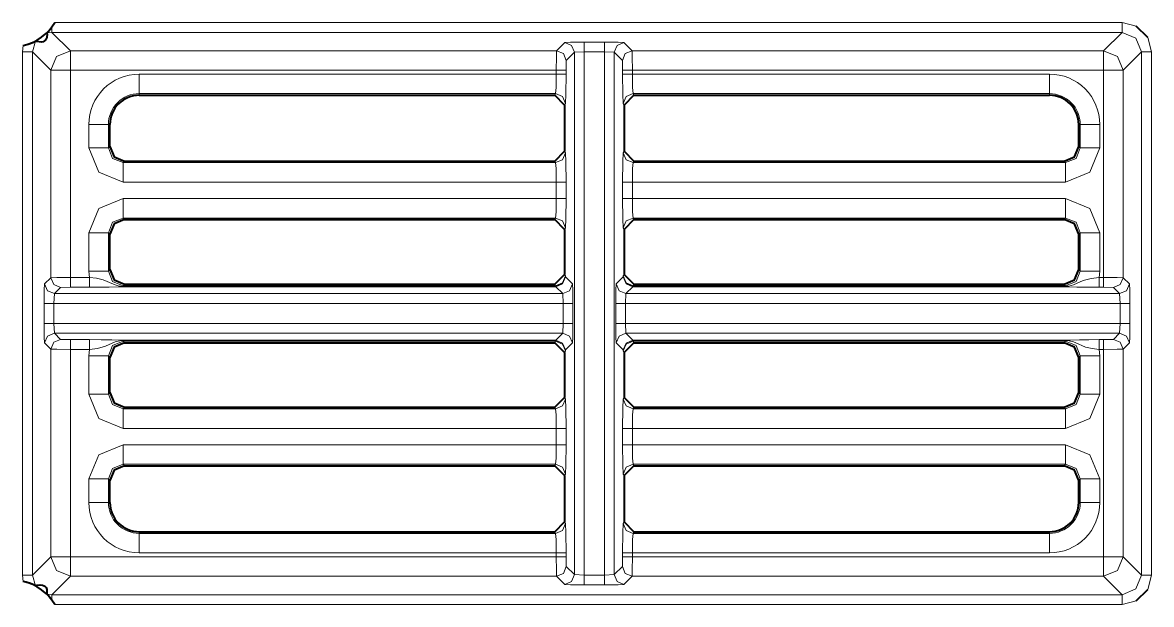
# Model space of a CAD drawing. Header units: millimetres. Extents: x 0 to 2941, y -405 to 1422.
# Drawn here: x 344.6 to 402.3, y 455.9 to 485.7 of the extents above; entities that cross this region are included whole.
import ezdxf

# ---------------------------------------------------------------- set-up
doc = ezdxf.new("R2010")
doc.units = ezdxf.units.MM
doc.layers.add('FINE', color=9, linetype='Continuous')
doc.layers.add('OUTLINE', color=7, linetype='Continuous')

msp = doc.modelspace()

# ---------------------------------------------------------------- linework, layer by layer
at = {"layer": 'FINE', "lineweight": 9}
for p, q in [((346.079, 485.177), (345.824, 485.144)), ((400.804, 485.177), (346.079, 485.177)), ((346.079, 485.177), (347.023, 484.234)), ((399.86, 484.234), (400.804, 485.177)), ((345.237, 484.717), (345.079, 484.178)), ((371.884, 484.234), (372.304, 484.654)), ((373.304, 484.679), (374.33, 484.679)), ((375.329, 484.654), (375.749, 484.234)), ((346.023, 483.234), (345.079, 484.178)), ((345.079, 484.178), (345.079, 457.403)), ((347.023, 484.234), (371.884, 484.234)), ((372.384, 483.734), (372.371, 483.234)), ((373.304, 484.179), (372.804, 484.154)), ((373.304, 484.179), (373.304, 457.402)), ((374.829, 484.154), (374.33, 484.179)), ((375.262, 483.234), (375.249, 483.734)), ((375.749, 484.234), (399.86, 484.234)), ((401.804, 484.178), (400.86, 483.234)), ((401.804, 457.403), (401.804, 484.178)), ((346.023, 472.621), (346.023, 483.234)), ((372.371, 483.234), (372.371, 483.039)), ((375.262, 483.039), (375.262, 483.234)), ((375.762, 483.234), (375.762, 483.039)), ((399.86, 483.234), (375.762, 483.234)), ((399.86, 472.634), (399.86, 483.234)), ((400.86, 483.234), (400.86, 472.621)), ((375.762, 483.039), (397.085, 483.039)), ((350.548, 482.04), (350.548, 481.959)), ((371.834, 482.04), (350.548, 482.04)), ((371.793, 481.959), (371.834, 482.04)), ((397.085, 481.959), (397.085, 482.04)), ((372.334, 481.54), (372.293, 481.458)), ((375.34, 481.458), (375.299, 481.54)), ((349.048, 480.459), (348.967, 480.459)), ((348.967, 480.459), (348.967, 479.261)), ((398.666, 480.459), (398.585, 480.459)), ((398.666, 479.261), (398.666, 480.459)), ((399.665, 480.459), (399.665, 479.261)), ((348.967, 479.261), (349.048, 479.342)), ((398.585, 479.342), (398.666, 479.261)), ((349.798, 478.593), (349.716, 478.512)), ((372.293, 479.093), (372.334, 479.011)), ((375.299, 479.011), (375.34, 479.093)), ((375.84, 478.593), (375.799, 478.512)), ((397.917, 478.512), (397.836, 478.593)), ((375.799, 478.512), (397.917, 478.512)), ((372.371, 477.513), (372.371, 476.673)), ((375.262, 476.673), (375.262, 477.513)), ((397.917, 477.513), (375.762, 477.513)), ((375.762, 477.513), (375.762, 476.673)), ((375.762, 476.673), (397.917, 476.673)), ((349.716, 475.675), (349.798, 475.593)), ((375.799, 475.675), (375.84, 475.593)), ((397.917, 475.675), (375.799, 475.675)), ((397.836, 475.593), (397.917, 475.675)), ((372.334, 475.175), (372.293, 475.093)), ((375.34, 475.093), (375.299, 475.175)), ((347.969, 472.961), (347.969, 474.926)), ((349.048, 474.844), (348.967, 474.926)), ((348.967, 474.926), (348.967, 472.961)), ((398.666, 474.926), (398.585, 474.844)), ((398.666, 472.961), (398.666, 474.926)), ((399.665, 474.926), (399.665, 472.961)), ((347.999, 472.634), (347.969, 472.961)), ((348.967, 472.961), (349.048, 473.042)), ((372.293, 472.793), (372.334, 472.712)), ((375.299, 472.712), (375.34, 472.793)), ((398.585, 473.042), (398.666, 472.961)), ((399.665, 472.961), (399.634, 472.634)), ((345.708, 472.306), (346.023, 472.621)), ((349.798, 472.293), (349.716, 472.212)), ((349.716, 472.212), (371.834, 472.212)), ((371.834, 472.212), (371.793, 472.293)), ((371.842, 472.18), (371.834, 472.212)), ((372.334, 472.712), (372.342, 472.663)), ((372.342, 472.663), (372.699, 472.306)), ((374.934, 472.306), (375.291, 472.663)), ((375.291, 472.663), (375.299, 472.712)), ((375.799, 472.212), (375.791, 472.18)), ((375.84, 472.293), (375.799, 472.212)), ((375.799, 472.212), (397.917, 472.212)), ((397.917, 472.212), (397.836, 472.293)), ((399.634, 472.634), (399.86, 472.634)), ((400.86, 472.621), (401.175, 472.306)), ((346.523, 472.121), (346.208, 471.806)), ((346.208, 471.806), (372.199, 471.806)), ((347.023, 472.134), (346.523, 472.121)), ((347.999, 472.134), (347.023, 472.134)), ((349.716, 472.18), (371.842, 472.18)), ((372.225, 471.306), (372.199, 471.806)), ((375.434, 471.806), (375.408, 471.306)), ((375.434, 471.806), (400.675, 471.806)), ((375.791, 472.18), (397.917, 472.18)), ((399.86, 472.134), (399.634, 472.134)), ((400.36, 472.121), (399.86, 472.134)), ((400.675, 471.806), (400.36, 472.121)), ((400.701, 471.306), (400.675, 471.806)), ((345.682, 470.281), (345.682, 471.306)), ((372.225, 471.306), (346.182, 471.306)), ((372.725, 471.306), (372.725, 470.281)), ((374.909, 470.281), (374.909, 471.306)), ((400.701, 470.281), (400.701, 471.306)), ((401.201, 471.306), (401.201, 470.281)), ((346.182, 470.281), (346.208, 469.781)), ((372.199, 469.781), (372.225, 470.281)), ((375.408, 470.281), (400.701, 470.281)), ((375.408, 470.281), (375.434, 469.781)), ((400.675, 469.781), (400.701, 470.281)), ((346.208, 469.781), (346.523, 469.465)), ((372.199, 469.781), (346.208, 469.781)), ((371.842, 469.407), (349.716, 469.407)), ((371.793, 469.293), (371.834, 469.375)), ((371.834, 469.375), (371.842, 469.407)), ((375.791, 469.423), (397.917, 469.423)), ((397.917, 469.407), (375.791, 469.407)), ((375.791, 469.407), (375.799, 469.375)), ((397.917, 469.375), (375.799, 469.375)), ((375.799, 469.375), (375.84, 469.293)), ((397.836, 469.293), (397.917, 469.375)), ((399.634, 469.453), (399.86, 469.453)), ((399.86, 469.453), (400.36, 469.465)), ((400.36, 469.465), (400.675, 469.781)), ((346.023, 468.966), (345.708, 469.281)), ((346.023, 458.347), (346.023, 468.966)), ((347.023, 468.953), (347.023, 458.347)), ((347.999, 468.953), (347.023, 468.953)), ((372.334, 468.875), (372.293, 468.793)), ((372.342, 468.924), (372.334, 468.875)), ((372.699, 469.281), (372.342, 468.924)), ((375.291, 468.924), (374.934, 469.281)), ((375.299, 468.875), (375.291, 468.924)), ((375.34, 468.793), (375.299, 468.875)), ((399.86, 468.953), (399.634, 468.953)), ((399.634, 468.953), (399.665, 468.626)), ((399.86, 458.347), (399.86, 468.953)), ((401.175, 469.281), (400.86, 468.966)), ((400.86, 468.966), (400.86, 458.347)), ((348.967, 468.626), (348.967, 466.661)), ((349.048, 468.545), (348.967, 468.626)), ((398.666, 468.626), (398.585, 468.545)), ((398.666, 466.661), (398.666, 468.626)), ((399.665, 468.626), (399.665, 466.661)), ((348.967, 466.661), (349.048, 466.742)), ((372.293, 466.493), (372.334, 466.411)), ((375.299, 466.411), (375.34, 466.493)), ((398.585, 466.742), (398.666, 466.661)), ((349.798, 465.993), (349.716, 465.912)), ((349.716, 465.912), (371.834, 465.912)), ((371.834, 465.912), (371.793, 465.993)), ((375.84, 465.993), (375.799, 465.912)), ((375.799, 465.912), (397.917, 465.912)), ((397.917, 465.912), (397.836, 465.993)), ((372.371, 464.913), (372.371, 464.073)), ((375.262, 464.073), (375.262, 464.913)), ((375.762, 464.913), (375.762, 464.073)), ((397.917, 464.913), (375.762, 464.913)), ((349.716, 463.075), (349.798, 462.993)), ((371.834, 463.075), (349.716, 463.075)), ((371.793, 462.993), (371.834, 463.075)), ((397.917, 463.075), (375.799, 463.075)), ((375.799, 463.075), (375.84, 462.993)), ((397.836, 462.993), (397.917, 463.075)), ((372.334, 462.576), (372.293, 462.493)), ((375.34, 462.493), (375.299, 462.576)), ((347.969, 461.122), (347.969, 462.326)), ((349.048, 462.244), (348.967, 462.326)), ((398.666, 462.326), (398.585, 462.244)), ((372.293, 460.122), (372.334, 460.04)), ((375.299, 460.04), (375.34, 460.122)), ((350.548, 459.622), (350.548, 459.541)), ((350.548, 459.541), (371.834, 459.541)), ((371.834, 459.541), (371.793, 459.622)), ((345.079, 457.403), (346.023, 458.347)), ((371.871, 458.543), (350.548, 458.543)), ((372.371, 458.543), (372.371, 458.347)), ((372.371, 458.347), (372.384, 457.847)), ((375.249, 457.847), (375.262, 458.347)), ((375.262, 458.347), (375.262, 458.543)), ((375.762, 458.347), (399.86, 458.347)), ((400.86, 458.347), (401.804, 457.403)), ((374.829, 457.427), (375.249, 457.847)), ((344.615, 457.08), (344.58, 457.403)), ((345.079, 457.403), (345.237, 456.864)), ((371.884, 457.347), (347.023, 457.347)), ((372.304, 456.927), (371.884, 457.347)), ((372.804, 457.427), (373.304, 457.402)), ((373.304, 457.402), (374.33, 457.402)), ((374.33, 457.402), (374.829, 457.427)), ((375.749, 457.347), (375.329, 456.927)), ((399.86, 457.347), (375.749, 457.347)), ((400.804, 456.403), (399.86, 457.347)), ((402.303, 457.403), (402.116, 456.676)), ((374.33, 456.902), (373.304, 456.902)), ((345.824, 456.436), (346.079, 456.403))]:
    msp.add_line(p, q, dxfattribs=at)
for points in [[(346.224, 485.677), (400.804, 485.677), (401.531, 485.489)], [(400.804, 485.177), (400.804, 485.328), (400.804, 485.677)], [(346.079, 485.177), (346.079, 485.256), (346.079, 485.455)], [(401.804, 484.178), (401.511, 484.885), (400.804, 485.177)], [(402.116, 484.905), (402.303, 484.178), (402.303, 457.403)], [(344.58, 457.403), (344.58, 484.178), (344.615, 484.501)], [(372.304, 484.654), (372.606, 484.672), (373.304, 484.679)], [(372.804, 484.154), (372.657, 484.507), (372.304, 484.654)], [(373.304, 484.179), (373.304, 484.528), (373.304, 484.679)], [(374.33, 484.179), (374.33, 484.528), (374.33, 484.679)], [(374.33, 484.679), (375.027, 484.672), (375.329, 484.654)], [(374.829, 484.154), (374.976, 484.507), (375.329, 484.654)], [(344.58, 484.178), (344.928, 484.178), (345.079, 484.178)], [(346.023, 483.234), (346.316, 483.941), (347.023, 484.234)], [(347.023, 483.234), (347.023, 483.932), (347.023, 484.234)], [(371.871, 483.234), (371.875, 483.932), (371.884, 484.234)], [(372.384, 483.734), (372.237, 484.087), (371.884, 484.234)], [(372.384, 457.847), (372.804, 457.427), (372.804, 484.154), (372.384, 483.734)], [(374.33, 457.402), (374.33, 484.179), (373.304, 484.179)], [(375.249, 483.734), (374.829, 484.154), (374.829, 457.427)], [(375.249, 483.734), (375.396, 484.087), (375.749, 484.234)], [(375.749, 484.234), (375.758, 483.932), (375.762, 483.234)], [(399.86, 483.234), (399.86, 483.932), (399.86, 484.234)], [(399.86, 484.234), (400.567, 483.941), (400.86, 483.234)], [(401.804, 484.178), (401.954, 484.178), (402.303, 484.178)], [(346.023, 483.234), (346.325, 483.234), (347.023, 483.234)], [(371.871, 483.234), (347.023, 483.234), (347.023, 472.634), (347.999, 472.634)], [(350.548, 483.039), (371.871, 483.039), (371.871, 483.234)], [(372.371, 483.234), (372.22, 483.234), (371.871, 483.234)], [(375.262, 483.234), (375.413, 483.234), (375.762, 483.234)], [(399.86, 483.234), (400.558, 483.234), (400.86, 483.234)], [(350.548, 482.04), (350.548, 482.35), (350.548, 483.039)], [(371.834, 482.04), (371.86, 482.35), (371.871, 483.039)], [(371.871, 483.039), (372.22, 483.039), (372.371, 483.039)], [(372.371, 483.039), (372.36, 482.006), (372.334, 481.54)], [(375.262, 483.039), (375.413, 483.039), (375.762, 483.039)], [(375.299, 481.54), (375.273, 482.006), (375.262, 483.039)], [(375.762, 483.039), (375.773, 482.35), (375.799, 482.04)], [(397.085, 482.04), (397.085, 482.35), (397.085, 483.039)], [(371.834, 482.04), (372.187, 481.893), (372.334, 481.54)], [(375.299, 481.54), (375.446, 481.893), (375.799, 482.04)], [(397.085, 482.04), (375.799, 482.04), (375.84, 481.959)], [(348.967, 480.459), (348.657, 480.459), (347.969, 480.459)], [(371.871, 477.513), (349.716, 477.513), (348.48, 478.025), (347.969, 479.261), (347.969, 480.459)], [(399.665, 480.459), (398.976, 480.459), (398.666, 480.459)], [(348.967, 479.261), (348.657, 479.261), (347.969, 479.261)], [(348.967, 479.261), (349.185, 478.73), (349.716, 478.512)], [(397.917, 478.512), (398.448, 478.73), (398.666, 479.261)], [(399.665, 479.261), (399.153, 478.025), (397.917, 477.513)], [(399.665, 479.261), (398.976, 479.261), (398.666, 479.261)], [(349.716, 478.512), (371.834, 478.512), (371.793, 478.593)], [(372.334, 479.011), (372.187, 478.659), (371.834, 478.512)], [(372.334, 479.011), (372.36, 478.546), (372.371, 477.513)], [(375.262, 477.513), (375.273, 478.546), (375.299, 479.011)], [(375.799, 478.512), (375.446, 478.659), (375.299, 479.011)], [(349.716, 477.513), (349.716, 478.202), (349.716, 478.512)], [(371.871, 477.513), (371.86, 478.202), (371.834, 478.512)], [(375.799, 478.512), (375.773, 478.202), (375.762, 477.513)], [(397.917, 477.513), (397.917, 478.202), (397.917, 478.512)], [(349.716, 476.673), (371.871, 476.673), (371.871, 477.513)], [(372.371, 477.513), (372.22, 477.513), (371.871, 477.513)], [(375.762, 477.513), (375.413, 477.513), (375.262, 477.513)], [(347.969, 474.926), (348.48, 476.162), (349.716, 476.673)], [(349.716, 475.675), (349.716, 475.985), (349.716, 476.673)], [(371.834, 475.675), (371.86, 475.985), (371.871, 476.673)], [(371.871, 476.673), (372.22, 476.673), (372.371, 476.673)], [(372.371, 476.673), (372.36, 475.641), (372.334, 475.175)], [(375.262, 476.673), (375.413, 476.673), (375.762, 476.673)], [(375.299, 475.175), (375.273, 475.641), (375.262, 476.673)], [(375.762, 476.673), (375.773, 475.985), (375.799, 475.675)], [(397.917, 475.675), (397.917, 475.985), (397.917, 476.673)], [(397.917, 476.673), (399.153, 476.162), (399.665, 474.926)], [(349.716, 475.675), (349.185, 475.457), (348.967, 474.926)], [(371.793, 475.593), (371.834, 475.675), (349.716, 475.675)], [(371.834, 475.675), (372.187, 475.528), (372.334, 475.175)], [(375.299, 475.175), (375.446, 475.528), (375.799, 475.675)], [(398.666, 474.926), (398.448, 475.457), (397.917, 475.675)], [(348.967, 474.926), (348.657, 474.926), (347.969, 474.926)], [(399.665, 474.926), (398.976, 474.926), (398.666, 474.926)], [(348.967, 472.961), (348.657, 472.961), (347.969, 472.961)], [(348.967, 472.961), (349.185, 472.43), (349.716, 472.212)], [(397.917, 472.212), (398.448, 472.43), (398.666, 472.961)], [(399.665, 472.961), (398.976, 472.961), (398.666, 472.961)], [(345.682, 471.306), (345.69, 472.004), (345.708, 472.306)], [(345.708, 472.306), (345.854, 471.953), (346.208, 471.806)], [(346.023, 472.621), (346.325, 472.63), (347.023, 472.634)], [(346.023, 472.621), (346.17, 472.268), (346.523, 472.121)], [(347.023, 472.634), (347.023, 472.285), (347.023, 472.134)], [(347.999, 472.634), (347.999, 472.285), (347.999, 472.134)], [(347.999, 472.634), (348.363, 472.591), (348.706, 472.513), (349.224, 472.288), (349.361, 472.237), (349.468, 472.208), (349.613, 472.185), (349.683, 472.18), (349.716, 472.18)], [(349.716, 472.18), (349.716, 472.201), (349.716, 472.212)], [(371.834, 472.212), (372.187, 472.359), (372.334, 472.712)], [(371.842, 472.163), (372.195, 472.31), (372.342, 472.663)], [(371.842, 472.18), (372.194, 472.323), (372.342, 472.663)], [(372.199, 471.806), (372.553, 471.953), (372.699, 472.306)], [(372.699, 472.306), (372.717, 472.004), (372.725, 471.306)], [(374.909, 471.306), (374.916, 472.004), (374.934, 472.306)], [(374.934, 472.306), (375.081, 471.953), (375.434, 471.806)], [(375.291, 472.663), (375.438, 472.31), (375.791, 472.163)], [(375.291, 472.663), (375.439, 472.323), (375.791, 472.18)], [(375.299, 472.712), (375.446, 472.359), (375.799, 472.212)], [(397.917, 472.18), (397.988, 472.182), (398.074, 472.191), (398.314, 472.251), (398.813, 472.473), (399.227, 472.584), (399.634, 472.634)], [(397.917, 472.18), (397.917, 472.201), (397.917, 472.212)], [(399.634, 472.634), (399.634, 472.285), (399.634, 472.134)], [(399.86, 472.634), (399.86, 472.285), (399.86, 472.134)], [(399.86, 472.634), (400.558, 472.63), (400.86, 472.621)], [(400.86, 472.621), (400.713, 472.268), (400.36, 472.121)], [(401.175, 472.306), (401.029, 471.953), (400.675, 471.806)], [(401.175, 472.306), (401.193, 472.004), (401.201, 471.306)], [(346.208, 471.806), (346.182, 471.306), (346.182, 470.281)], [(349.716, 472.163), (349.704, 472.163), (349.676, 472.163), (349.617, 472.162), (349.568, 472.16), (349.494, 472.158), (349, 472.143), (348.529, 472.137), (347.999, 472.134)], [(349.716, 472.18), (349.716, 472.168), (349.716, 472.163)], [(372.199, 471.806), (371.842, 472.163), (349.716, 472.163)], [(371.842, 472.163), (371.842, 472.168), (371.842, 472.18)], [(397.917, 472.163), (375.791, 472.163), (375.434, 471.806)], [(375.791, 472.18), (375.791, 472.168), (375.791, 472.163)], [(397.917, 472.18), (397.917, 472.168), (397.917, 472.163)], [(399.634, 472.134), (399.042, 472.137), (398.494, 472.146), (398.086, 472.159), (397.978, 472.163), (397.944, 472.163), (397.917, 472.163)], [(345.682, 471.306), (345.833, 471.306), (346.182, 471.306)], [(346.182, 470.281), (372.225, 470.281), (372.225, 471.306)], [(372.225, 471.306), (372.574, 471.306), (372.725, 471.306)], [(374.909, 471.306), (375.06, 471.306), (375.408, 471.306)], [(400.701, 471.306), (375.408, 471.306), (375.408, 470.281)], [(401.201, 471.306), (401.05, 471.306), (400.701, 471.306)], [(345.682, 470.281), (345.833, 470.281), (346.182, 470.281)], [(345.708, 469.281), (345.69, 469.583), (345.682, 470.281)], [(372.225, 470.281), (372.574, 470.281), (372.725, 470.281)], [(372.725, 470.281), (372.717, 469.583), (372.699, 469.281)], [(374.909, 470.281), (375.06, 470.281), (375.408, 470.281)], [(374.934, 469.281), (374.916, 469.583), (374.909, 470.281)], [(401.201, 470.281), (401.05, 470.281), (400.701, 470.281)], [(401.201, 470.281), (401.193, 469.583), (401.175, 469.281)], [(345.708, 469.281), (345.854, 469.634), (346.208, 469.781)], [(346.023, 468.966), (346.17, 469.319), (346.523, 469.465)], [(346.523, 469.465), (347.023, 469.453), (347.999, 469.453)], [(347.023, 468.953), (347.023, 469.302), (347.023, 469.453)], [(347.999, 468.953), (347.999, 469.302), (347.999, 469.453)], [(347.999, 469.453), (348.591, 469.45), (349.139, 469.44), (349.547, 469.427), (349.655, 469.424), (349.689, 469.424), (349.716, 469.423)], [(349.716, 469.407), (349.646, 469.405), (349.559, 469.396), (349.32, 469.336), (348.82, 469.114), (348.406, 469.003), (347.999, 468.953)], [(349.716, 469.375), (349.185, 469.157), (348.967, 468.626)], [(349.716, 469.423), (371.842, 469.423), (372.199, 469.781)], [(349.716, 469.407), (349.716, 469.419), (349.716, 469.423)], [(349.716, 469.375), (349.716, 469.386), (349.716, 469.407)], [(371.834, 469.375), (349.716, 469.375), (349.798, 469.293)], [(371.834, 469.375), (372.187, 469.228), (372.334, 468.875)], [(371.842, 469.423), (372.195, 469.277), (372.342, 468.924)], [(371.842, 469.407), (371.842, 469.419), (371.842, 469.423)], [(371.842, 469.407), (372.194, 469.264), (372.342, 468.924)], [(372.199, 469.781), (372.553, 469.634), (372.699, 469.281)], [(374.934, 469.281), (375.081, 469.634), (375.434, 469.781)], [(375.291, 468.924), (375.438, 469.277), (375.791, 469.423)], [(375.291, 468.924), (375.439, 469.264), (375.791, 469.407)], [(375.299, 468.875), (375.446, 469.228), (375.799, 469.375)], [(400.675, 469.781), (375.434, 469.781), (375.791, 469.423)], [(375.791, 469.423), (375.791, 469.419), (375.791, 469.407)], [(397.917, 469.423), (397.93, 469.424), (397.957, 469.424), (398.016, 469.425), (398.065, 469.427), (398.14, 469.429), (398.633, 469.444), (399.104, 469.45), (399.634, 469.453)], [(397.917, 469.407), (397.917, 469.419), (397.917, 469.423)], [(399.634, 468.953), (399.27, 468.996), (398.927, 469.074), (398.409, 469.299), (398.272, 469.35), (398.166, 469.379), (398.02, 469.402), (397.95, 469.406), (397.917, 469.407)], [(397.917, 469.375), (397.917, 469.386), (397.917, 469.407)], [(398.666, 468.626), (398.448, 469.157), (397.917, 469.375)], [(399.634, 468.953), (399.634, 469.302), (399.634, 469.453)], [(399.86, 468.953), (399.86, 469.302), (399.86, 469.453)], [(400.86, 468.966), (400.713, 469.319), (400.36, 469.465)], [(401.175, 469.281), (401.029, 469.634), (400.675, 469.781)], [(347.023, 468.953), (346.325, 468.957), (346.023, 468.966)], [(349.716, 464.913), (348.48, 465.425), (347.969, 466.661), (347.969, 468.626), (347.999, 468.953)], [(400.86, 468.966), (400.558, 468.957), (399.86, 468.953)], [(348.967, 468.626), (348.657, 468.626), (347.969, 468.626)], [(399.665, 468.626), (398.976, 468.626), (398.666, 468.626)], [(348.967, 466.661), (348.657, 466.661), (347.969, 466.661)], [(348.967, 466.661), (349.185, 466.13), (349.716, 465.912)], [(372.334, 466.411), (372.187, 466.059), (371.834, 465.912)], [(372.334, 466.411), (372.36, 465.946), (372.371, 464.913)], [(375.262, 464.913), (375.273, 465.946), (375.299, 466.411)], [(375.799, 465.912), (375.446, 466.059), (375.299, 466.411)], [(397.917, 465.912), (398.448, 466.13), (398.666, 466.661)], [(399.665, 466.661), (399.153, 465.425), (397.917, 464.913)], [(399.665, 466.661), (398.976, 466.661), (398.666, 466.661)], [(349.716, 464.913), (349.716, 465.602), (349.716, 465.912)], [(371.871, 464.913), (371.86, 465.602), (371.834, 465.912)], [(375.799, 465.912), (375.773, 465.602), (375.762, 464.913)], [(397.917, 464.913), (397.917, 465.602), (397.917, 465.912)], [(349.716, 464.073), (371.871, 464.073), (371.871, 464.913), (349.716, 464.913)], [(372.371, 464.913), (372.22, 464.913), (371.871, 464.913)], [(375.262, 464.913), (375.413, 464.913), (375.762, 464.913)], [(347.969, 462.326), (348.48, 463.562), (349.716, 464.073)], [(349.716, 464.073), (349.716, 463.385), (349.716, 463.075)], [(371.834, 463.075), (371.86, 463.385), (371.871, 464.073)], [(372.371, 464.073), (372.22, 464.073), (371.871, 464.073)], [(372.371, 464.073), (372.36, 463.041), (372.334, 462.576)], [(375.262, 464.073), (375.413, 464.073), (375.762, 464.073)], [(375.299, 462.576), (375.273, 463.041), (375.262, 464.073)], [(375.762, 464.073), (375.773, 463.385), (375.799, 463.075)], [(375.762, 464.073), (397.917, 464.073), (399.153, 463.562), (399.665, 462.326), (399.665, 461.122)], [(397.917, 464.073), (397.917, 463.385), (397.917, 463.075)], [(349.716, 463.075), (349.185, 462.857), (348.967, 462.326)], [(371.834, 463.075), (372.187, 462.928), (372.334, 462.576)], [(375.299, 462.576), (375.446, 462.928), (375.799, 463.075)], [(398.666, 462.326), (398.448, 462.857), (397.917, 463.075)], [(347.969, 462.326), (348.657, 462.326), (348.967, 462.326)], [(348.967, 462.326), (348.967, 461.122), (349.048, 461.122)], [(398.585, 461.122), (398.666, 461.122), (398.666, 462.326)], [(398.666, 462.326), (398.976, 462.326), (399.665, 462.326)], [(347.969, 461.122), (348.657, 461.122), (348.967, 461.122)], [(398.666, 461.122), (398.976, 461.122), (399.665, 461.122)], [(350.548, 459.541), (350.548, 459.231), (350.548, 458.543)], [(372.334, 460.04), (372.187, 459.688), (371.834, 459.541)], [(371.871, 458.543), (371.86, 459.231), (371.834, 459.541)], [(372.334, 460.04), (372.36, 459.575), (372.371, 458.543)], [(375.262, 458.543), (375.273, 459.575), (375.299, 460.04)], [(375.799, 459.541), (375.446, 459.688), (375.299, 460.04)], [(375.799, 459.541), (375.773, 459.231), (375.762, 458.543)], [(375.84, 459.622), (375.799, 459.541), (397.085, 459.541), (397.085, 459.622)], [(397.085, 459.541), (397.085, 459.231), (397.085, 458.543)], [(346.023, 458.347), (346.325, 458.347), (347.023, 458.347)], [(347.023, 457.347), (346.316, 457.64), (346.023, 458.347)], [(347.023, 458.347), (371.871, 458.347), (371.871, 458.543)], [(347.023, 457.347), (347.023, 457.649), (347.023, 458.347)], [(372.371, 458.543), (372.22, 458.543), (371.871, 458.543)], [(372.371, 458.347), (372.22, 458.347), (371.871, 458.347)], [(371.884, 457.347), (371.875, 457.649), (371.871, 458.347)], [(375.762, 458.543), (375.413, 458.543), (375.262, 458.543)], [(375.262, 458.347), (375.413, 458.347), (375.762, 458.347)], [(375.762, 458.347), (375.758, 457.649), (375.749, 457.347)], [(397.085, 458.543), (375.762, 458.543), (375.762, 458.347)], [(399.86, 457.347), (399.86, 457.649), (399.86, 458.347), (400.558, 458.347), (400.86, 458.347)], [(400.86, 458.347), (400.567, 457.64), (399.86, 457.347)], [(372.384, 457.847), (372.237, 457.494), (371.884, 457.347)], [(375.249, 457.847), (375.396, 457.494), (375.749, 457.347)], [(344.58, 457.403), (344.928, 457.403), (345.079, 457.403)], [(347.023, 457.347), (346.079, 456.403), (400.804, 456.403)], [(372.804, 457.427), (372.657, 457.074), (372.304, 456.927)], [(373.304, 457.402), (373.304, 457.053), (373.304, 456.902)], [(374.33, 457.402), (374.33, 457.053), (374.33, 456.902)], [(374.829, 457.427), (374.976, 457.074), (375.329, 456.927)], [(400.804, 456.403), (401.511, 456.696), (401.804, 457.403)], [(401.804, 457.403), (401.954, 457.403), (402.303, 457.403)], [(373.304, 456.902), (372.606, 456.909), (372.304, 456.927)], [(375.329, 456.927), (375.027, 456.909), (374.33, 456.902)], [(346.079, 456.126), (346.079, 456.325), (346.079, 456.403)], [(401.531, 456.092), (400.804, 455.904), (346.224, 455.904)], [(400.804, 455.904), (400.804, 456.253), (400.804, 456.403)]]:
    msp.add_lwpolyline(points, dxfattribs=at)
for points in [[(350.548, 483.038, 0.414209), (347.969, 480.459)], [(399.665, 480.459, 0.414218), (397.085, 483.038)], [(350.548, 482.04, 0.414222), (348.967, 480.459)], [(398.666, 480.459, 0.414206), (397.085, 482.04)], [(347.969, 461.122, 0.414199), (350.548, 458.542)], [(348.967, 461.122, 0.414174), (350.548, 459.541)], [(397.085, 459.541, 0.414253), (398.666, 461.122)], [(397.085, 458.542, 0.414228), (399.665, 461.122)]]:
    msp.add_lwpolyline(points, format="xyb", dxfattribs=at)
at = {"layer": 'OUTLINE', "lineweight": 40}
for p, q in [((346.079, 485.455), (346.224, 485.677)), ((402.116, 484.905), (401.531, 485.489)), ((350.548, 481.959), (371.793, 481.959)), ((372.293, 481.458), (371.793, 481.959)), ((372.293, 481.458), (372.293, 479.093)), ((375.84, 481.959), (375.34, 481.458)), ((375.34, 481.458), (375.34, 479.093)), ((375.84, 481.959), (397.085, 481.959)), ((349.048, 479.342), (349.048, 480.459)), ((398.585, 479.342), (398.585, 480.459)), ((349.798, 478.593), (371.793, 478.593)), ((371.793, 478.593), (372.293, 479.093)), ((375.34, 479.093), (375.84, 478.593)), ((375.84, 478.593), (397.836, 478.593)), ((349.798, 475.593), (371.793, 475.593)), ((372.293, 475.093), (371.793, 475.593)), ((372.293, 475.093), (372.293, 472.793)), ((375.84, 475.593), (375.34, 475.093)), ((375.34, 475.093), (375.34, 472.793)), ((375.84, 475.593), (397.836, 475.593)), ((349.048, 473.042), (349.048, 474.844)), ((398.585, 473.042), (398.585, 474.844)), ((375.34, 472.793), (375.84, 472.293)), ((375.84, 472.293), (397.836, 472.293)), ((349.798, 469.293), (371.793, 469.293)), ((372.293, 468.793), (371.793, 469.293)), ((372.293, 468.793), (372.293, 466.493)), ((375.84, 469.293), (375.34, 468.793)), ((375.34, 468.793), (375.34, 466.493)), ((375.84, 469.293), (397.836, 469.293)), ((349.048, 466.742), (349.048, 468.545)), ((371.793, 465.993), (372.293, 466.493)), ((375.34, 466.493), (375.84, 465.993)), ((349.798, 465.993), (371.793, 465.993)), ((375.84, 465.993), (397.836, 465.993)), ((349.798, 462.993), (371.793, 462.993)), ((372.293, 462.493), (371.793, 462.993)), ((375.84, 462.993), (375.34, 462.493)), ((375.84, 462.993), (397.836, 462.993)), ((372.293, 462.493), (372.293, 460.122)), ((375.34, 462.493), (375.34, 460.122)), ((349.048, 461.122), (349.048, 462.244)), ((398.585, 461.122), (398.585, 462.244)), ((371.793, 459.622), (372.293, 460.122)), ((375.34, 460.122), (375.84, 459.622)), ((350.548, 459.622), (371.793, 459.622)), ((375.84, 459.622), (397.085, 459.622)), ((401.531, 456.092), (402.116, 456.676)), ((346.224, 455.904), (346.079, 456.126))]:
    msp.add_line(p, q, dxfattribs=at)
for points in [[(344.615, 484.501, 0.208001), (346.224, 485.677)], [(350.548, 481.959, 0.414214), (349.048, 480.459)], [(398.585, 480.459, 0.414188), (397.085, 481.959)], [(349.048, 461.122, 0.414214), (350.548, 459.622)], [(397.085, 459.622, 0.414239), (398.585, 461.122)], [(346.224, 455.904, 0.20791), (344.615, 457.08)]]:
    msp.add_lwpolyline(points, format="xyb", dxfattribs=at)
for points in [[(345.824, 485.144), (345.832, 485.079), (345.826, 484.933), (345.797, 484.839), (345.742, 484.762), (345.729, 484.75), (345.722, 484.745), (345.72, 484.743), (345.717, 484.741), (345.715, 484.739), (345.712, 484.737), (345.709, 484.735), (345.701, 484.729), (345.681, 484.718), (345.639, 484.699), (345.54, 484.678), (345.286, 484.704), (345.237, 484.717)], [(345.824, 485.144), (345.836, 485.16), (345.882, 485.211), (345.996, 485.345), (346.079, 485.455)], [(344.615, 484.501), (344.856, 484.567), (345.04, 484.633), (345.171, 484.689), (345.221, 484.711), (345.237, 484.717)], [(349.048, 479.342), (349.268, 478.813), (349.798, 478.593)], [(397.836, 478.593), (398.365, 478.813), (398.585, 479.342)], [(349.798, 475.593), (349.268, 475.374), (349.048, 474.844)], [(398.585, 474.844), (398.365, 475.374), (397.836, 475.593)], [(349.048, 473.042), (349.268, 472.513), (349.798, 472.293)], [(349.798, 472.293), (371.793, 472.293), (372.293, 472.793)], [(397.836, 472.293), (398.365, 472.513), (398.585, 473.042)], [(349.798, 469.293), (349.268, 469.074), (349.048, 468.545)], [(398.585, 466.742), (398.585, 468.545), (398.365, 469.074), (397.836, 469.293)], [(349.048, 466.742), (349.268, 466.213), (349.798, 465.993)], [(397.836, 465.993), (398.365, 466.213), (398.585, 466.742)], [(349.798, 462.993), (349.268, 462.774), (349.048, 462.244)], [(398.585, 462.244), (398.365, 462.774), (397.836, 462.993)], [(345.237, 456.864), (345.218, 456.871), (345.153, 456.9), (344.987, 456.968), (344.769, 457.04), (344.615, 457.08)], [(345.237, 456.864), (345.311, 456.883), (345.481, 456.905), (345.592, 456.895), (345.687, 456.86), (345.702, 456.85), (345.709, 456.846), (345.712, 456.843), (345.714, 456.842), (345.717, 456.84), (345.719, 456.839), (345.721, 456.837), (345.725, 456.834), (345.734, 456.826), (345.752, 456.808), (345.782, 456.769), (345.821, 456.672), (345.824, 456.437)], [(346.079, 456.126), (345.945, 456.297), (345.866, 456.388), (345.832, 456.425), (345.824, 456.436)]]:
    msp.add_lwpolyline(points, dxfattribs=at)

doc.saveas('drawing.dxf')
